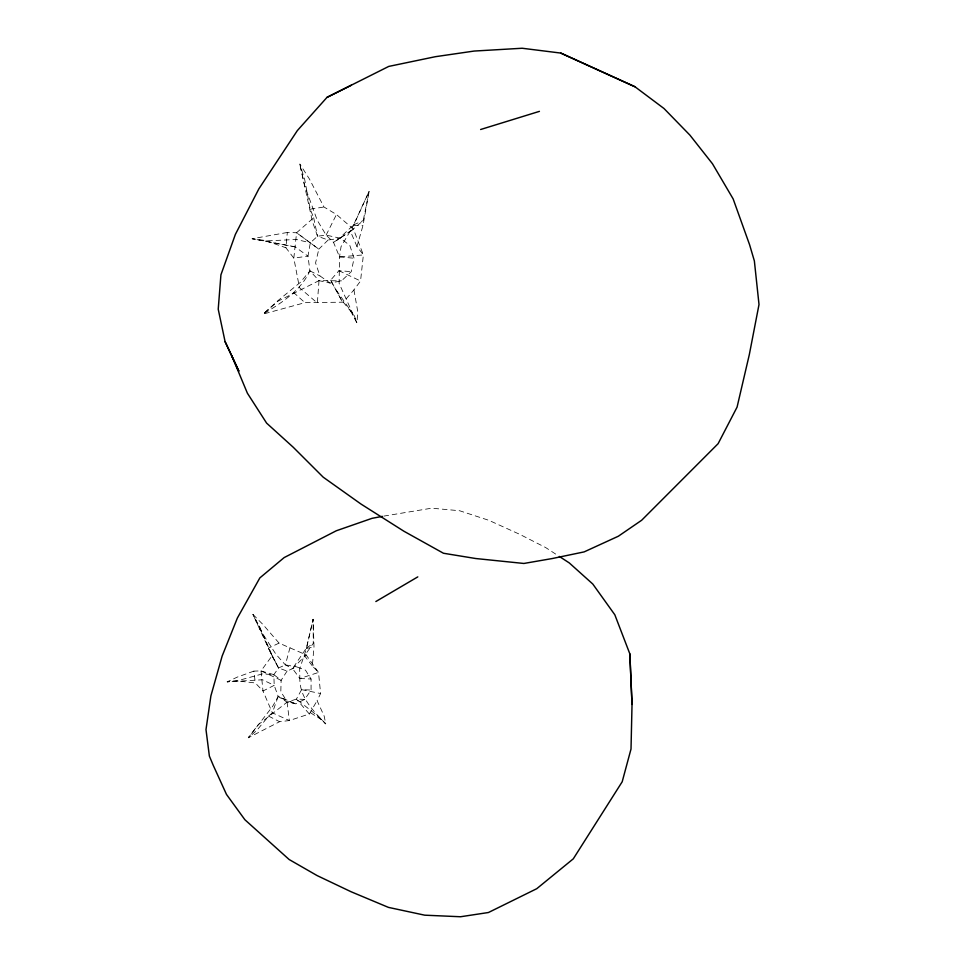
<?xml version="1.0" encoding="UTF-8"?>
<svg xmlns="http://www.w3.org/2000/svg" width="965" height="965" viewBox="0 0 965 965"><rect width="100%" height="100%" fill="white"/><g stroke="black" fill="none" stroke-linecap="round" stroke-linejoin="round"><path stroke-width="0.72" stroke-dasharray="4.83 3.62" d="M353.938 289.898L357.786 311.755L356.941 322.925L339.113 283.348L339.523 256.895L341.043 246.642L353.564 225.424L369.125 191.311L362.997 225.484L356.966 246.509L363.371 254.917L360.548 280.996L353.938 289.898L343.287 302.178L304.94 302.672L263.095 314.095L277.787 300.766L300.212 282.48L309.91 270.863L307.98 256.111L310.308 242.806L317.521 236.232L326.134 235.11L340.488 238.271L349.812 245.412L354.071 258.234L351.272 271.66L341.501 280.851L330.078 283.059L319.017 280.646L309.91 270.863C300.682 290.887 281.322 303.022 263.095 314.095L278.185 301.068L319.017 280.646L341.501 280.851M319.017 280.646L317.352 303.022L299.464 287.691L293.818 258.125L296.581 232.758L313.673 217.764L310.223 209.2L304.699 179.55L299.789 163.966L309.367 178.911L323.963 206.993L336.459 214.507L353.431 229.103L363.371 254.917L339.523 256.895L333.528 242.36L326.134 235.11L317.171 220.129L304.554 185.256L299.789 163.966L312.37 221.275L317.521 236.232L328.1 240.008L340.488 238.271M312.322 665.886L304.53 655.766L313.263 643.329L313.13 619.24L306.484 648.468L299.681 668.817L299.826 678.492L318.522 672.46L312.322 665.886L313.999 646.876L313.13 619.24L306.387 648.094L292.552 668.576L299.826 678.492C299.608 697.526 313.432 711.072 325.736 723.847L324.168 716.054L317.099 700.711L320.597 693.533L318.522 672.46L306.122 654.861L279.066 643.112L262.866 624.403L252.902 614.391L272.227 656.333L278.547 667.985L287.063 671.073L296.738 666.887L305.459 670.144L311.068 679.01L311.068 690.047L304.723 699.372L295.845 703.835L287.1 702.146L278.185 696.416L274.193 685.367L273.855 674.644L278.547 667.985L285.351 664.885L296.738 666.887M287.317 232.481L252.13 238.717L294.976 246.811L307.98 256.111L293.818 258.125L285.905 247.752L287.317 232.481L296.581 232.758L318.836 249.151L315.567 262.987L319.958 275.93L330.078 283.059M356.966 246.509L350.5 231.431L363.226 220.563L369.125 191.311L353.564 224.905L337.955 239.573L333.528 242.36L353.431 229.103L337.955 239.573M304.53 655.766L306.122 654.861L292.552 668.576L285.351 664.885L290.007 647.563M326.134 235.11L336.459 214.507M304.723 699.372L296.412 699.106L287.1 702.146L258.162 724.787L248.27 737.791L256.738 730.457L268.596 716.126L272.347 712.821L278.185 696.416L286.509 700.638L295.845 703.835L278.185 696.416L272.564 706.501L248.27 737.791L279.609 721.699L289.343 720.566L309.319 713.979L317.099 700.711M309.319 713.979L296.412 699.106L301.587 689.637L311.068 690.047M287.063 671.073L281.129 680.349L280.815 691.688L286.509 700.638M287.1 702.146L289.343 720.566L272.347 712.821L262.987 691L261.008 670.904L272.19 655.633L259.211 626.068L252.902 614.391L260.152 629.831L275.918 654.222L285.351 664.885M330.645 280.152L342.334 301.755L330.645 280.152L338.944 270.683L351.272 271.66M328.1 240.008L318.836 249.151L296.581 232.758M306.387 648.094L313.263 643.329M279.066 643.112L268.366 648.166L278.547 667.985L272.19 655.633M353.564 224.905L363.226 220.563M253.892 671.109L237.583 676.984L227.149 681.845L238.548 681.049L255.315 682.967L262.987 691L274.193 685.367L262.516 679.77L227.149 681.845L240.044 680.048L262.359 673.932L273.855 674.644L281.129 680.349L261.008 670.904L253.892 671.109L255.315 682.967M306.484 648.468L313.999 646.876M383.829 516.106L431.657 508.193L459.581 510.738L488.869 520.328L519.785 534.357L545.611 547.529L556.829 554.827M310.223 209.2L323.963 206.993M353.564 225.424L362.997 225.484M299.826 678.492L311.068 679.01M339.523 256.895L354.071 258.234M294.976 246.811L252.13 238.717L267.824 240.852L296.327 239.465L310.308 242.806M301.587 689.637L320.597 693.533M261.008 670.904L273.855 674.644M266.111 240.84L285.905 247.752M338.944 270.683L360.548 280.996M309.91 270.863L319.958 275.93M268.596 716.126L279.609 721.699M310.513 712.797L321.996 719.974L325.736 723.847L317.376 715.668L296.412 699.106M293.396 292.298L304.94 302.672M317.376 715.668L321.996 719.974M343.287 302.178L354.3 315.7L356.941 322.925L349.776 309.403L334.698 287.835M349.776 309.403L354.3 315.7M259.211 626.068L272.227 656.333M313.673 217.764L317.521 236.232"/><path stroke-width="1.45" d="M559.314 556.443L569.29 562.933L592.787 584.03L614.814 614.765L629.843 653.872L632.027 704.426L631.014 749.021L622.196 781.759L573.294 858.826L536.745 888.705L488.435 912.516L460.546 916.75L424.745 915.182L388.449 907.389L351.079 891.744L317.135 875.593L289.138 859.513L244.893 819.743L226.486 794.424L213.241 765.329L209.369 756.09L205.991 729.588L210.901 695.861L222.131 656.103L237.378 618.022L259.85 577.902L284.168 557.577L336.29 530.774L372.092 518.314L382.357 516.384M632.027 704.426L629.843 653.872M231.769 355.796L247.39 393.201L266.617 423.128L293.203 447.217L323.191 477.168L360.982 504.044L403.937 531.245L443.454 553.247L475.769 558.53L523.874 563.464L552.306 558.53L584.139 551.896L618.372 536.214L641.653 520.256L718.105 443.695L737.067 407.133L749.323 354.613L759.009 304.518L754.365 260.924L749.588 244.736L733.147 198.923L712.46 163.748L689.927 135.148L663.968 108.49L634.982 86.766L560.774 53.075L522.174 48.25L474.117 51.061L435.396 56.694L388.75 66.416L327.002 97.368L297.329 130.613L258.873 188.851L235.376 234.399L220.925 274.82L218.223 309.21L225.086 341.634L238.813 371.006L225.086 341.634M375.855 601.533L417.797 576.877M327.002 97.368L351.332 85.222M480.63 129.503L539.435 111.361M634.982 86.766L560.774 53.075"/></g></svg>
